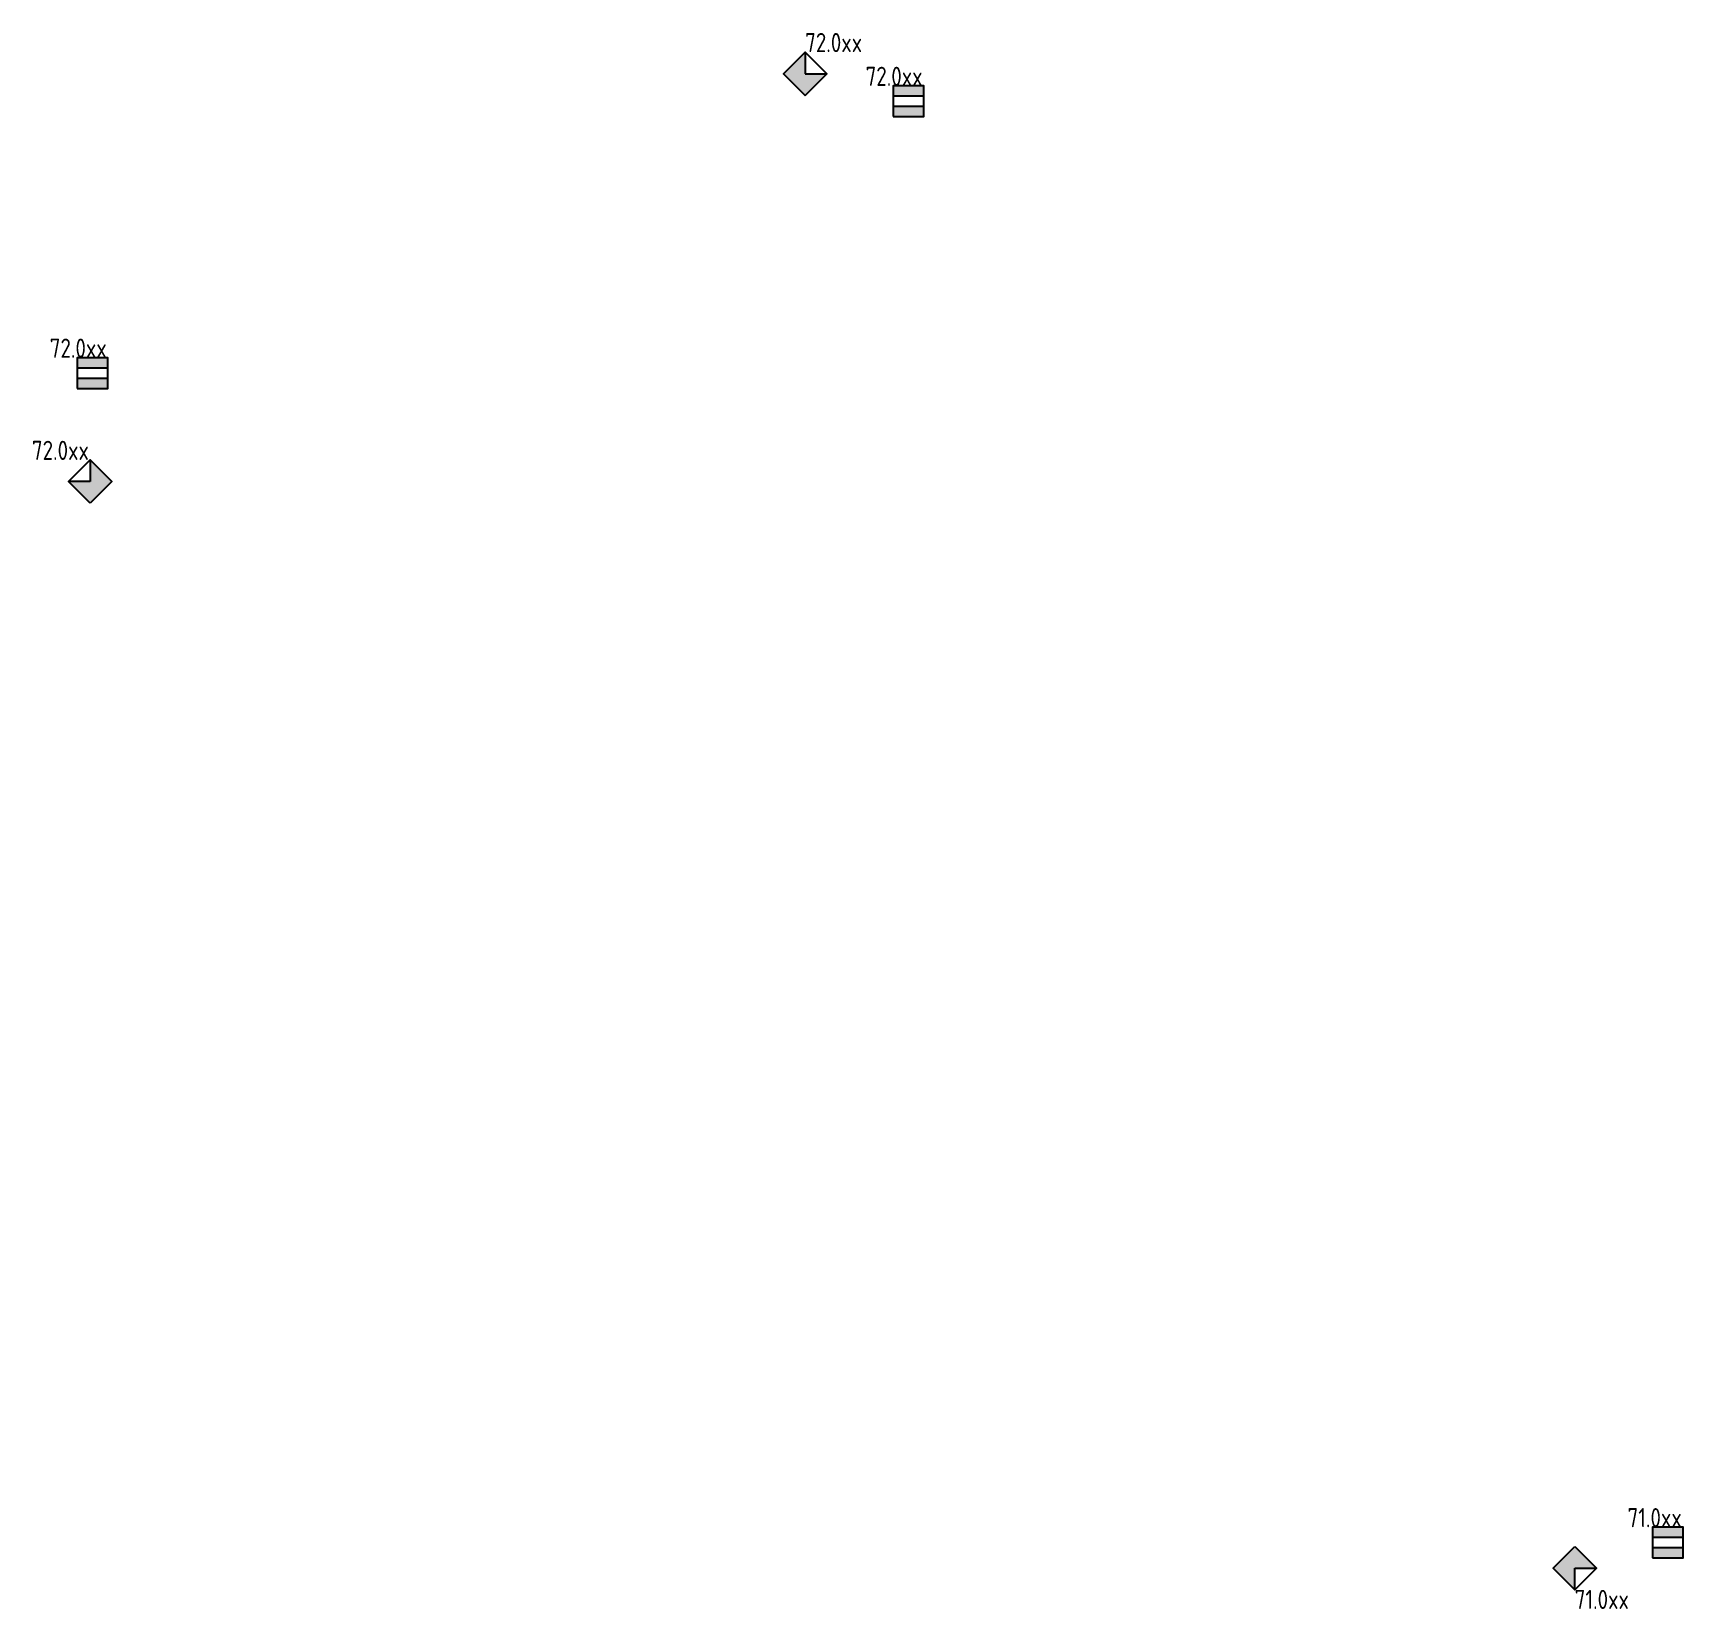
# Model space of a CAD drawing. Header units: millimetres. Extents: x 169932 to 213038, y -23464 to 17698.
import ezdxf

# ---------------------------------------------------------------- set-up
doc = ezdxf.new("R2010")
doc.units = ezdxf.units.MM
doc.layers.add('Охранная сигнализация', color=5, linetype='Continuous')
doc.styles.add('-ISOCPEUR-', font='ISOCPEUR.TTF', dxfattribs={"width": 0.8, "height": 2.5})

# ---------------------------------------------------------------- blocks, each defined once
blk = doc.blocks.new('*U11')
h = blk.add_hatch(color=256)
h.dxf.hatch_style = 1
h.paths.add_polyline_path([(-2.83, 0), (-5.66, 2.83), (-2.83, 2.83), (-2.83, 5.66), (0, 2.83)])
for points in [[(-2.83, 0), (-5.66, 2.83), (-2.83, 5.66), (0, 2.83)], [(-2.83, 2.83), (-5.66, 2.83), (-2.83, 5.66), (-2.83, 2.83)]]:
    blk.add_lwpolyline(points, close=True)
at = {"style": '-ISOCPEUR-', "width": 0.8}
blk.add_attdef('ADDR', (-2.83, 5.66), '', height=2.5, dxfattribs=at)
blk = doc.blocks.new('*U14')
h = blk.add_hatch(color=256)
h.dxf.hatch_style = 1
h.paths.add_polyline_path([(-4, 1.3), (-4, 0), (0, 0), (0, 1.3)])
h.paths.add_polyline_path([(-4, 4), (-4, 2.7), (0, 2.7), (0, 4)])
for points in [[(-4, 0), (0, 0), (0, 4), (-4, 4)], [(-4, 2.7), (0, 2.7), (0, 4), (-4, 4)], [(-4, 0), (0, 0), (0, 1.3), (-4, 1.3)]]:
    blk.add_lwpolyline(points, close=True)
at = {"style": '-ISOCPEUR-', "width": 0.8}
blk.add_attdef('ADDR', (0, 4), '', height=2.5, dxfattribs=at)
blk = doc.blocks.new('*U12')
h = blk.add_hatch(color=256)
h.dxf.hatch_style = 1
h.paths.add_polyline_path([(2.83, 0), (5.66, 2.83), (2.83, 2.83), (2.83, 5.66), (0, 2.83)])
for points in [[(2.83, 0), (5.66, 2.83), (2.83, 5.66), (0, 2.83)], [(2.83, 2.83), (5.66, 2.83), (2.83, 5.66), (2.83, 2.83)]]:
    blk.add_lwpolyline(points, close=True)
at = {"style": '-ISOCPEUR-', "width": 0.8}
blk.add_attdef('ADDR', (2.83, 5.66), '', height=2.5, dxfattribs=at)
blk = doc.blocks.new('*U13')
h = blk.add_hatch(color=256)
h.dxf.hatch_style = 1
h.paths.add_polyline_path([(2.83, 0), (5.66, -2.83), (2.83, -2.83), (2.83, -5.66), (0, -2.83)])
for points in [[(2.83, 0), (5.66, -2.83), (2.83, -5.66), (0, -2.83)], [(2.83, -2.83), (5.66, -2.83), (2.83, -5.66), (2.83, -2.83)]]:
    blk.add_lwpolyline(points, close=True)
at = {"style": '-ISOCPEUR-', "width": 0.8}
blk.add_attdef('ADDR', (2.83, -5.66), '', height=2.5, dxfattribs=at)

msp = doc.modelspace()

# ---------------------------------------------------------------- block references
at = {"layer": 'Охранная сигнализация', "xscale": 200, "yscale": 200, "zscale": 200}
msp.add_blockref('*U12', (189537, 16067), dxfattribs=at).add_auto_attribs({'ADDR': '72.0xx'})
at = {"layer": 'Охранная сигнализация'}
ref = msp.add_blockref('*U14', (193204, 15517), dxfattribs=dict(at, xscale=200, yscale=200, zscale=200))
ref.add_attrib('ADDR', '72.0xx', (191683, 16317), dxfattribs={"layer": '0', "height": 500, "style": '-ISOCPEUR-', "width": 0.8})
ref = msp.add_blockref('*U14', (171890, 8417), dxfattribs=dict(at, xscale=200, yscale=200, zscale=200))
ref.add_attrib('ADDR', '72.0xx', (170369, 9217), dxfattribs={"layer": '0', "height": 500, "style": '-ISOCPEUR-', "width": 0.8})
ref = msp.add_blockref('*U11', (171990, 5417), dxfattribs=dict(at, xscale=200, yscale=200, zscale=200))
ref.add_attrib('ADDR', '72.0xx', (169903, 6548), dxfattribs={"layer": '0', "height": 500, "style": '-ISOCPEUR-', "width": 0.8})
ref = msp.add_blockref('*U14', (213038, -22128), dxfattribs=dict(at, xscale=200, yscale=200, zscale=200))
ref.add_attrib('ADDR', '71.0xx', (211589, -21328), dxfattribs={"layer": '0', "height": 500, "style": '-ISOCPEUR-', "width": 0.8})
ref = msp.add_blockref('*U13', (209642, -21833), dxfattribs=dict(at, xscale=200, yscale=200, zscale=200))
ref.add_attrib('ADDR', '71.0xx', (210208, -23464), dxfattribs={"layer": '0', "height": 500, "style": '-ISOCPEUR-', "width": 0.8})

doc.saveas('drawing.dxf')
